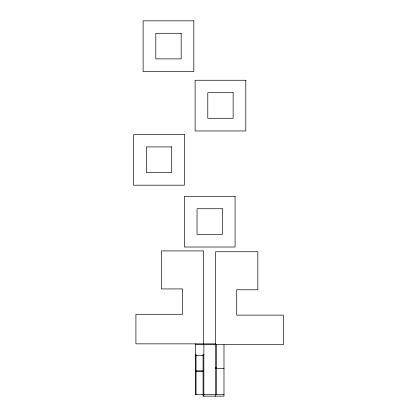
<?xml version="1.0" encoding="UTF-8"?>
<svg xmlns="http://www.w3.org/2000/svg" width="417" height="417" viewBox="0 0 417 417"><rect width="100%" height="100%" fill="white"/><g stroke="black" fill="none" stroke-linecap="round" stroke-linejoin="round"><path stroke-width="0.63" d="M215.553 343.853L135.911 343.853L135.911 314.277L182.531 314.277L182.531 288.929L161.405 288.929L161.405 250.904L203.652 250.904L203.652 343.853M195.458 344.697L283.331 344.697L283.331 315.122L236.715 315.122L236.715 289.773L257.836 289.773L257.836 251.748L215.589 251.748L215.589 396.15M195.458 354.481L196.037 354.481L196.037 394.623M203.85 354.481L203.063 354.481L203.063 396.15L223.981 396.15L223.981 344.697M196.037 355.326L203.063 355.326M215.589 367.763L216.376 367.763M215.589 368.607L223.981 368.607M196.037 370.859L203.063 370.859M196.037 371.703L203.063 371.703M223.981 394.623L195.458 394.623L195.458 343.853M216.376 344.697L216.433 394.623M203.85 344.697L203.85 396.15M193.827 20.85L143.125 20.85L143.125 71.547L193.827 71.547L193.827 20.85M181.15 33.282L155.802 33.282L155.802 58.875L181.15 58.875L181.15 33.282M245.806 80.262L195.109 80.262L195.109 130.964L245.806 130.964L245.806 80.262M233.134 92.694L207.786 92.694L207.786 118.287L233.134 118.287L233.134 92.694M184.371 134.482L133.669 134.482L133.669 185.184L184.371 185.184L184.371 134.482M171.695 146.914L146.346 146.914L146.346 172.508L171.695 172.508L171.695 146.914M235.068 196.313L184.371 196.313L184.371 247.015L235.068 247.015L235.068 196.313M222.397 208.745L197.043 208.745L197.043 234.338L222.397 234.338L222.397 208.745"/></g></svg>
